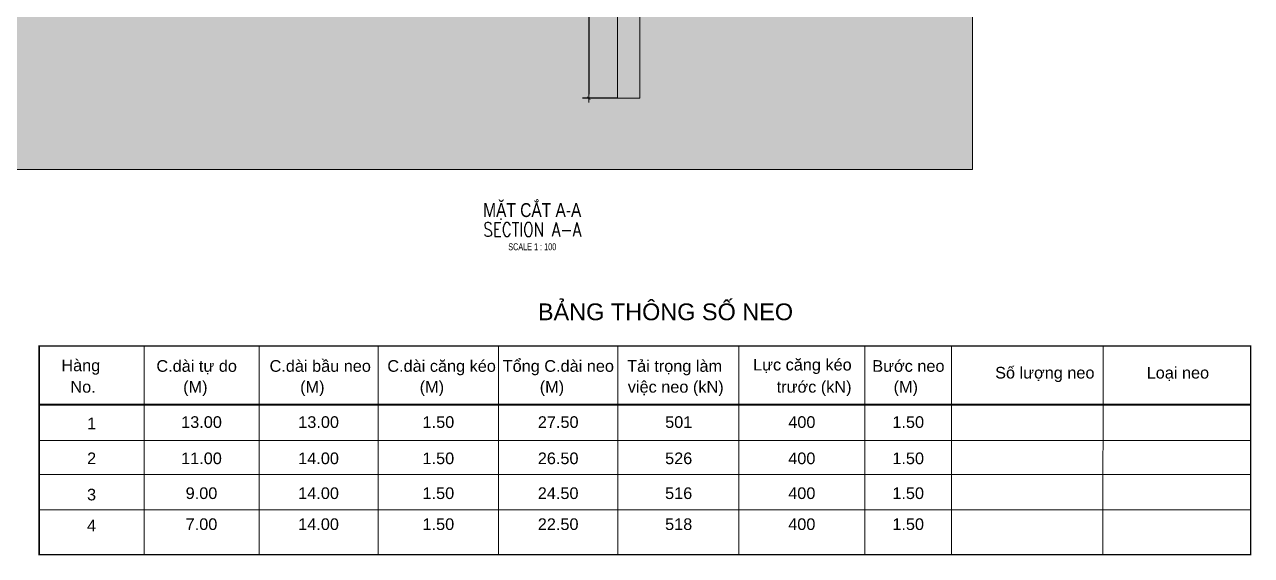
# Model space of a CAD drawing. Header units: millimetres. Extents: x -383953 to 676589, y -101685 to 196247.
# Drawn here: x 363967 to 408199, y -48061 to -28935 of the extents above; entities that cross this region are included whole.
import ezdxf
from ezdxf.enums import TextEntityAlignment as Align

# ---------------------------------------------------------------- set-up
doc = ezdxf.new("R2010")
doc.units = ezdxf.units.MM
doc.layers.get('0').update_dxf_attribs({"lineweight": 20})
doc.layers.get('Defpoints').update_dxf_attribs({"color": 151, "lineweight": 9})
for name, color, linetype, lineweight in [('NDC_S_ANNO', 7, 'Continuous', 20), ('NDC_S_CONTINUOUS', 3, 'Continuous', 20), ('NDC_S_DIM', 1, 'Continuous', 15), ('NDC_S_ENG TITLE', 3, 'Continuous', 20), ('NDC_S_HATCH MATERIAL', 8, 'Continuous', 13), ('NDC_S_SLAB', 2, 'Continuous', 20), ('NDC_S_TEXT SYMBOL', 7, 'Continuous', 20), ('NDC_S_VN TITLE', 6, 'Continuous', 35)]:
    doc.layers.add(name, color=color, linetype=linetype, lineweight=lineweight)
doc.styles.add('ARIAL', font='arial.ttf', dxfattribs={"width": 0.8})
doc.styles.add('NDC_ANNO', font='', dxfattribs={"width": 0.8})
doc.styles.add('NDC_ARIAL', font='arial.ttf', dxfattribs={"width": 0.85})
doc.styles.add('NDC_EN TXT', font='romans.shx', dxfattribs={"width": 0.8})
doc.styles.add('NDC_VIE TXT', font='arial.ttf', dxfattribs={"width": 0.8})
doc.styles.get('NDC_ANNO').set_extended_font_data('Dotum')
doc.dimstyles.new('NDC_1-150', dxfattribs={"dimscale": 150, "dimtxt": 2.5, "dimasz": 1, "dimexe": 1.5, "dimexo": 0, "dimgap": 0.8, "dimtad": 1, "dimdec": 0, "dimdsep": 46, "dimtxsty": 'NDC_ARIAL', "dimblk": 'DIMMARK', "dimcen": 49999.938995, "dimdle": 1.5, "dimclrd": 1, "dimclre": 1, "dimclrt": 3, "dimadec": 0, "dimazin": 0, "dimtfac": 1, "dimtdec": 0, "dimtix": 1, "dimtmove": 2, "dimatfit": 3, "dimfxl": 1, "dimarcsym": 0})

# ---------------------------------------------------------------- blocks, each defined once
blk = doc.blocks.new('Drawing name_symbol')
at = {"layer": 'NDC_S_ENG TITLE', "style": 'NDC_EN TXT', "width": 0.8}
blk.add_attdef('SECTDET1', text='', height=5, dxfattribs=at).set_placement((0, 1.01), align=Align.CENTER)
at = {"layer": 'NDC_S_TEXT SYMBOL', "lineweight": 25, "style": 'NDC_ANNO', "width": 0.8}
blk.add_attdef('SSCALE', text='', height=2.5, dxfattribs=at).set_placement((0, -4), align=Align.CENTER)
at = {"layer": 'NDC_S_VN TITLE', "style": 'NDC_VIE TXT', "width": 0.8}
blk.add_attdef('SECTDET2', text='', height=5, dxfattribs=at).set_placement((0, 7.97), align=Align.CENTER)
blk = doc.blocks.new('DIMMARK')
at = {"layer": 'NDC_S_DIM', "color": 1}
blk.add_line((-1.5, 0), (1, 0), dxfattribs=at)
at = {"layer": 'NDC_S_DIM', "color": 2, "const_width": 0.1}
blk.add_lwpolyline([(-0.42, -0.42), (0.42, 0.42)], dxfattribs=at)
blk = doc.blocks.new('*D519')
at = {"layer": 'Defpoints', "color": 0, "transparency": 16777216}
for p in [(385344, -3591), (384311, -31591), (385344, -31591)]:
    blk.add_point(p, dxfattribs=at)
at = {"layer": 'NDC_S_CONTINUOUS', "color": 1, "lineweight": -2, "transparency": 16777216}
for p, q in [((385344, -3591), (384086, -3591)), ((384311, -3741), (384311, -31441)), ((385344, -31591), (384086, -31591))]:
    blk.add_line(p, q, dxfattribs=at)
at = {"layer": 'NDC_S_CONTINUOUS', "color": 1, "lineweight": -2, "transparency": 16777216, "xscale": 150, "yscale": 150, "zscale": 150}
for p, rotation in [((384311, -3591), 90), ((384311, -31591), 270)]:
    blk.add_blockref('DIMMARK', p, dxfattribs=dict(at, rotation=rotation))
at = {"layer": 'NDC_S_CONTINUOUS', "color": 3, "transparency": 16777216, "insert": (384000, -17591), "char_height": 375, "attachment_point": 5, "rotation": 90, "style": 'NDC_ARIAL'}
blk.add_mtext('28000', dxfattribs=at)

msp = doc.modelspace()

# ---------------------------------------------------------------- hatches: boundary and pattern name
at = {"layer": 'NDC_S_HATCH MATERIAL'}
h = msp.add_hatch(dxfattribs=at)
h.set_pattern_fill('BT-01', color=256, scale=50, pattern_type=2)
h.set_pattern_definition([(50, (416909.66, -935157.63), (358.63009, -31.37607), [37.5, -412.5]), (355, (416909.66, -935157.63), (-69.37567, 376.09607), [30, -330]), (100.4514, (416939.55, -935160.24), (289.25469, 344.71977), [31.8701, -350.57106]), (46.1842, (416909.66, -935057.63), (533.62052, -82.7595), [56.25, -618.75]), (96.6356, (416954.13, -935064.5), (467.33135, 487.05894), [47.80514, -525.8565]), (351.1842, (416909.66, -935057.6), (467.33097, 487.0593), [45, -495]), (21, (416959.66, -935082.63), (298.45353, -201.309445), [37.5, -412.5]), (326, (416959.66, -935082.63), (121.65767, 362.57502), [30, -330]), (71.4514, (416984.53, -935099.4), (420.11131, 161.26525), [31.8701, -350.57106]), (37.5, (416909.66, -935157.63), (6.079928, 166.446927), [0, -326, 0, -335, 0, -331.25]), (7.5, (416909.66, -935157.63), (131.53477, 197.205856), [0, -191, 0, -318.5, 0, -126.25]), (327.5, (416798.16, -935157.63), (266.911218, -11.277436), [0, -125, 0, -390, 0, -517.5]), (317.5, (416748.16, -935157.63), (291.593085, 50.05249), [0, -162.5, 0, -259, 0, -367.5]), (45, (416909.66, -935157.63), (-150.26019, 150.26019), []), (45, (416909.66, -935096.38), (-150.26019, 150.26019), [])])
h.paths.add_polyline_path([(385343.9, -31591.3), (386143.9, -31591.3), (386143.9, -3591.3), (385343.9, -3591.3)])
h = msp.add_hatch(dxfattribs=at)
h.set_pattern_fill('AR-SAND', color=256, scale=15)
h.set_pattern_definition([(37.5, (359475.2, 255081.9), (-24.0005, 734.1199), [0, -579.12, 0, -647.7, 0, -619.125]), (7.5, (359475.2, 255081.9), (674.285, 1075.2377), [0, -312.42, 0, -521.97, 0, -200.025]), (327.5, (359006.55, 255081.9), (1186.4886, 2.1558), [0, -190.5, 0, -685.8, 0, -895.35]), (317.5, (359006.5, 255081.9), (1145.3347, 334.394), [0, -95.25, 0, -449.58, 0, -514.35])])
h.paths.add_polyline_path([(385343.9, -12591.3), (361687.2, -12591.3), (361687.2, -34162.2), (398143.9, -34162.2), (398143.9, -19891.3), (386143.9, -19891.3), (386143.9, -31591.3), (385343.9, -31591.3)])
h.paths.add_polyline_path([(368375.5, -17665.2), (369612.6, -16956.4), (369228.4, -16285.9), (367991.3, -16994.7)], flags=24)
h.paths.add_polyline_path([(369666.1, -20503.5), (370901, -19791), (370514.8, -19121.6), (369279.9, -19834.2)], flags=24)
h.paths.add_polyline_path([(371395.4, -23299.8), (372629.5, -22585.9), (372242.6, -21917), (371008.5, -22630.9)], flags=24)
h.paths.add_polyline_path([(373122.6, -24693.1), (374355.7, -23977.3), (373967.7, -23308.9), (372734.7, -24024.7)], flags=24)
h.paths.add_polyline_path([(391159, -21316.8), (392337.1, -21316.8), (392337.1, -20544.1), (391159, -20544.1)], flags=24)
h.paths.add_polyline_path([(384389.6, -18300), (384389.6, -16874.3), (383616.9, -16874.3), (383616.9, -18300)], flags=24)
h.paths.add_polyline_path([(380490.6, -14252.5), (381725.4, -13539.6), (381339, -12870.3), (380104.2, -13583.2)], flags=24)
h.paths.add_polyline_path([(381476.9, -17483), (382497.2, -16894), (382110.8, -16224.8), (381090.5, -16813.8)], flags=24)
h.paths.add_polyline_path([(382341.8, -19383.7), (383362, -18794.6), (382975.7, -18125.4), (381955.4, -18714.5)], flags=24)
h.paths.add_polyline_path([(387862.7, -21316.8), (389040.8, -21316.8), (389040.8, -20544.1), (387862.7, -20544.1)], flags=24)

# ---------------------------------------------------------------- linework, layer by layer
at = {"color": 3}
for p, q in [((368274.3, -40516.7), (368274.3, -42616.2)), ((372421.1, -40516.7), (372421.1, -42616.2)), ((376716.7, -40516.7), (376716.7, -42616.2)), ((381058.6, -40516.7), (381058.6, -42616.2)), ((385354.1, -40516.7), (385354.1, -42616.2)), ((389717.7, -40516.7), (389717.7, -42616.2)), ((394263.1, -40516.7), (394263.1, -42616.2)), ((397386.4, -40516.7), (397386.4, -42616.2)), ((402850.5, -40516.7), (402845.7, -48035.8)), ((364495.2, -42616.2), (408171.4, -42616.2)), ((364495.2, -42641.3), (408169.7, -42641.3)), ((368274.3, -43897), (368274.3, -42616.2)), ((368274.3, -48035.8), (368274.3, -42616.2)), ((372421.1, -43897), (372421.1, -42616.2)), ((372421.1, -48035.8), (372421.1, -42616.2)), ((376716.7, -43897), (376716.7, -42616.2)), ((376716.7, -48035.8), (376716.7, -42616.2)), ((381058.6, -43897), (381058.6, -42616.2)), ((381058.6, -48035.8), (381058.6, -42616.2)), ((385354.1, -43897), (385354.1, -42616.2)), ((385354.1, -48035.8), (385354.1, -42616.2)), ((389717.7, -43897), (389717.7, -42616.2)), ((389717.7, -48035.8), (389717.7, -42616.2)), ((394263.1, -43897), (394263.1, -42616.2)), ((394263.1, -48035.8), (394263.1, -42616.2)), ((397386.4, -43897), (397386.4, -42616.2)), ((397386.4, -48035.8), (397386.4, -42616.2)), ((364495.2, -43922.1), (408169.7, -43922.1)), ((364493.6, -45149.9), (408168.1, -45149.9)), ((364495.2, -48035.8), (408169.7, -48035.8))]:
    msp.add_line(p, q, dxfattribs=at)
at = {"color": 4, "const_width": 50.4}
msp.add_lwpolyline([(364495.2, -40516.7), (408174, -40516.7), (408174, -48035.8), (364495.2, -48035.8)], close=True, dxfattribs=at)
at = {"layer": 'NDC_S_CONTINUOUS'}
for p in [(398143.9, -18291.3), (361687.2, -34162.2)]:
    msp.add_line(p, (398143.9, -34162.2), dxfattribs=at)
at = {"layer": 'NDC_S_CONTINUOUS', "ltscale": 100}
msp.add_line((364494.8, -46416.8), (408174, -46416.8), dxfattribs=at)
at = {"layer": 'NDC_S_SLAB', "ltscale": 500}
msp.add_lwpolyline([(386143.9, -3591.3), (386143.9, -3591.3), (385343.9, -3591.3), (385343.9, -31591.3), (386143.9, -31591.3), (386143.9, -3591.3)], dxfattribs=at)

# ---------------------------------------------------------------- block references
at = {"layer": 'NDC_S_ANNO', "xscale": 100, "yscale": 100, "zscale": 100}
msp.add_blockref('Drawing name_symbol', (382270.8, -36665.9), dxfattribs=at).add_auto_attribs({'SECTDET1': 'SECTION A-A', 'SECTDET2': 'MẶT CẮT A-A', 'SSCALE': 'SCALE 1 : 100'})

# ---------------------------------------------------------------- texts
at = {"color": 4, "style": 'ARIAL'}
msp.add_text('BẢNG THÔNG SỐ NEO', height=604.662, dxfattribs=at).set_placement((382476.2, -39586.4))
at = {"color": 3, "style": 'ARIAL'}
for s, height, p in [('Hàng', 419.9, (365294.7, -41423.5)), ('C.dài tự do', 419.904, (368720.6, -41445.3)), ('C.dài bầu neo', 419.904, (372801.1, -41445.3)), ('C.dài căng kéo', 419.904, (377046.6, -41445.3)), ('Tổng C.dài neo', 419.904, (381205.5, -41445.3)), ('Tải trọng làm', 419.904, (385692.3, -41445.3)), ('Bước neo', 419.9, (394530, -41445.3)), ('Số lượng neo', 419.904, (398957.7, -41687.3)), ('Loại neo', 419.9, (404421.8, -41687.3)), ('  No.', 419.9, (365294.7, -42196.3)), ('  (M)', 419.9, (369359.4, -42196.3)), ('  (M)', 419.9, (373577.6, -42196.3)), ('  (M)', 419.9, (377886.9, -42196.3)), ('  (M)', 419.9, (382214.7, -42196.3)), (' việc neo (kN)', 419.904, (385553.1, -42196.3)), (' trước (kN)', 419.904, (390919.6, -42196.2)), ('  (M)', 419.9, (394971.9, -42196.3))]:
    msp.add_text(s, height=height, dxfattribs=at).set_placement(p)
for s, height, p in [('Lực căng kéo', 419.904, (392009.1, -41188.1)), ('1', 419.9, (366384.8, -43306.8)), ('13.00', 419.9, (370347.7, -43256.5)), ('13.00', 419.9, (374568.9, -43256.5)), ('1.50', 419.9, (378887.6, -43256.6)), ('27.50', 419.9, (383206.4, -43256.6)), ('501', 419.9, (387551.6, -43256.6)), ('400', 419.9, (391990.4, -43256.6)), ('1.50', 419.9, (395824.7, -43256.6)), ('2', 419.9, (366384.8, -44562.5)), ('11.00', 419.9, (370346.1, -44562.4)), ('14.00', 419.9, (374567.3, -44562.4)), ('1.50', 419.9, (378886, -44562.5)), ('26.50', 419.9, (383204.7, -44562.5)), ('526', 419.9, (387549.9, -44562.5)), ('400', 419.9, (391988.8, -44562.5)), ('1.50', 419.9, (395823.1, -44562.5)), ('3', 419.9, (366383.1, -45868.4)), ('9.00', 419.9, (370346.1, -45818.1)), ('14.00', 419.9, (374567.3, -45818.1)), ('1.50', 419.9, (378886, -45818.2)), ('24.50', 419.9, (383204.7, -45818.2)), ('516', 419.9, (387549.9, -45818.2)), ('400', 419.9, (391988.8, -45818.2)), ('1.50', 419.9, (395823.1, -45818.2)), ('4', 419.9, (366383.1, -46984.3)), ('7.00', 419.9, (370346.1, -46934)), ('14.00', 419.9, (374567.3, -46934)), ('1.50', 419.9, (378886, -46934.1)), ('22.50', 419.9, (383204.7, -46934.1)), ('518', 419.9, (387549.9, -46934.1)), ('400', 419.9, (391988.8, -46934.1)), ('1.50', 419.9, (395823.1, -46934.1))]:
    msp.add_text(s, height=height, dxfattribs=at).set_placement(p, align=Align.MIDDLE_CENTER)

# ---------------------------------------------------------------- dimensions: what is measured, and where the dimension line sits
at = {"layer": 'NDC_S_CONTINUOUS', "color": 1}
dim = msp.add_linear_dim(base=(384311.3, -31591.3), p1=(385343.9, -3591.3), p2=(385343.9, -31591.3), angle=90, dimstyle='NDC_1-150', dxfattribs=at)
dim.commit()
dim.dimension.update_dxf_attribs({"geometry": '*D519', "text_midpoint": (383999.8, -17591.3)})

doc.saveas('drawing.dxf')
